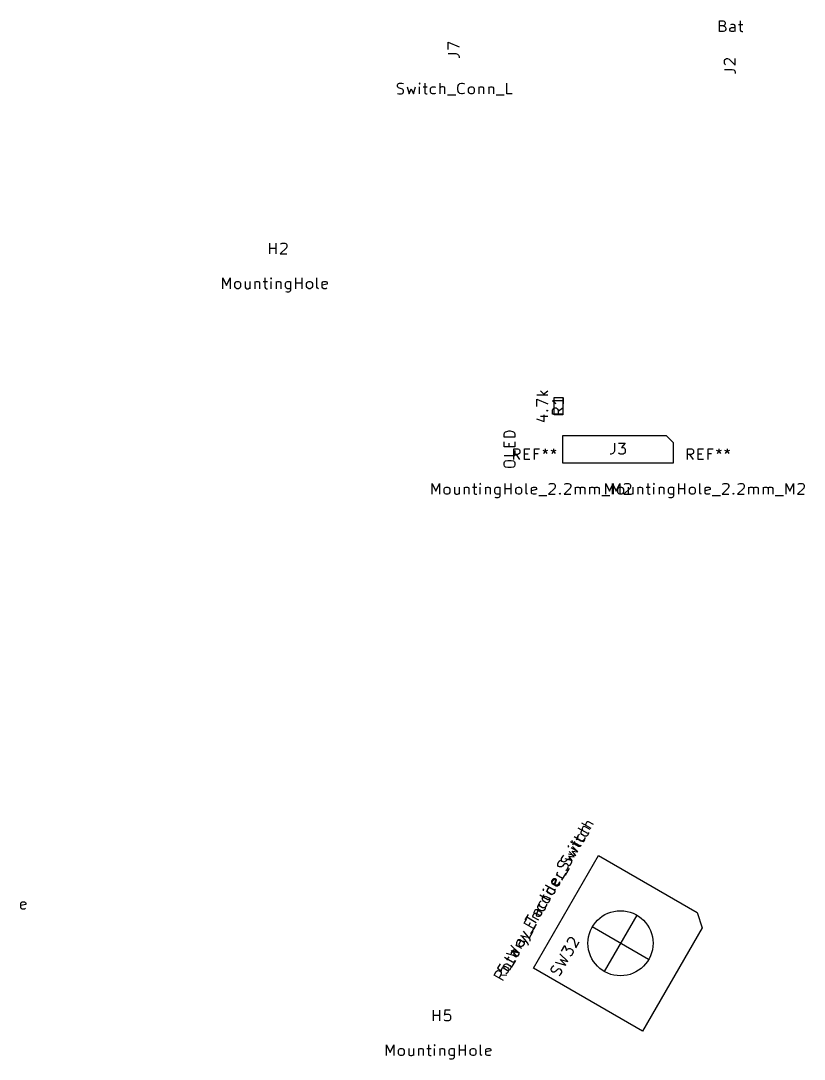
# Model space of a CAD drawing. Extents: x 64 to 353, y -155 to -55.
# Drawn here: x 280.5 to 352.8, y -150.6 to -54.9 of the extents above; entities that cross this region are included whole.
import ezdxf

# ---------------------------------------------------------------- set-up
doc = ezdxf.new("R2010")
doc.units = 0
doc.layers.add('BLACK', color=7, linetype='CONTINUOUS')

msp = doc.modelspace()

# ---------------------------------------------------------------- linework, layer by layer
at = {"layer": 'BLACK', "linetype": 'CONTINUOUS'}
for p, q in [((344.953, -55.9336), (344.953, -54.9336)), ((344.953, -54.9336), (345.286, -54.9336)), ((345.286, -55.4098), (344.953, -55.4098)), ((345.286, -54.9336), (345.381, -54.9812)), ((345.381, -55.3622), (345.286, -55.4098)), ((345.286, -55.4098), (345.429, -55.4574)), ((345.381, -54.9812), (345.429, -55.0288)), ((345.429, -55.3145), (345.381, -55.3622)), ((345.429, -55.0288), (345.476, -55.1241)), ((345.476, -55.2193), (345.429, -55.3145)), ((345.429, -55.4574), (345.476, -55.505)), ((345.476, -55.1241), (345.476, -55.2193)), ((346.048, -55.2669), (345.953, -55.3145)), ((346.238, -55.2669), (346.048, -55.2669)), ((346.334, -55.3145), (346.238, -55.2669)), ((346.381, -55.4098), (346.334, -55.3145)), ((346.381, -55.9336), (346.381, -55.4098)), ((346.715, -55.2669), (347.095, -55.2669)), ((346.857, -54.9336), (346.857, -55.7907)), ((345.334, -55.9336), (344.953, -55.9336)), ((345.429, -55.886), (345.334, -55.9336)), ((345.476, -55.8383), (345.429, -55.886)), ((345.476, -55.505), (345.524, -55.6002)), ((345.524, -55.7431), (345.476, -55.8383)), ((345.524, -55.6002), (345.524, -55.7431)), ((345.905, -55.6955), (345.953, -55.6002)), ((345.905, -55.7907), (345.905, -55.6955)), ((345.953, -55.886), (345.905, -55.7907)), ((345.953, -55.6002), (346.048, -55.5526)), ((346.048, -55.9336), (345.953, -55.886)), ((346.048, -55.5526), (346.286, -55.5526)), ((346.286, -55.9336), (346.048, -55.9336)), ((346.286, -55.5526), (346.381, -55.505)), ((346.381, -55.886), (346.286, -55.9336)), ((346.857, -55.7907), (346.905, -55.886)), ((346.905, -55.886), (347, -55.9336)), ((347, -55.9336), (347.095, -55.9336)), ((319.949, -57.5724), (319.949, -56.9057)), ((319.949, -56.9057), (320.949, -57.3343)), ((319.949, -57.9533), (320.663, -57.9533)), ((320.663, -57.9533), (320.806, -58.001)), ((320.806, -58.001), (320.901, -58.0962)), ((320.901, -58.0962), (320.949, -58.239)), ((320.949, -58.239), (320.949, -58.3343)), ((345.405, -58.605), (345.453, -58.5098)), ((345.405, -58.8431), (345.405, -58.605)), ((345.453, -58.9383), (345.405, -58.8431)), ((345.453, -58.5098), (345.5, -58.4622)), ((345.5, -58.986), (345.453, -58.9383)), ((345.5, -58.4622), (345.595, -58.4145)), ((345.595, -58.4145), (345.691, -58.4145)), ((345.691, -58.4145), (345.834, -58.4622)), ((345.834, -58.4622), (346.405, -59.0336)), ((346.405, -59.0336), (346.405, -58.4145)), ((345.405, -59.4145), (346.119, -59.4145)), ((346.119, -59.4145), (346.262, -59.4622)), ((346.262, -59.4622), (346.357, -59.5574)), ((346.357, -59.5574), (346.405, -59.7002)), ((346.405, -59.7002), (346.405, -59.7955)), ((315.258, -60.8629), (315.306, -60.7676)), ((315.258, -60.9581), (315.258, -60.8629)), ((315.306, -61.0533), (315.258, -60.9581)), ((315.306, -60.7676), (315.354, -60.72)), ((315.354, -61.101), (315.306, -61.0533)), ((315.354, -60.72), (315.449, -60.6724)), ((315.449, -61.1486), (315.354, -61.101)), ((315.449, -60.6724), (315.687, -60.6724)), ((315.639, -61.1962), (315.449, -61.1486)), ((315.734, -61.2438), (315.639, -61.1962)), ((315.687, -60.6724), (315.83, -60.72)), ((316.163, -61.0057), (316.354, -61.6724)), ((316.354, -61.6724), (316.544, -61.1962)), ((316.544, -61.1962), (316.734, -61.6724)), ((316.734, -61.6724), (316.925, -61.0057)), ((317.306, -60.6724), (317.258, -60.72)), ((317.258, -60.72), (317.306, -60.7676)), ((317.354, -60.72), (317.306, -60.6724)), ((317.306, -60.6724), (317.306, -60.7676)), ((317.306, -60.7676), (317.354, -60.72)), ((317.306, -61.6724), (317.306, -61.0057)), ((317.639, -61.0057), (318.02, -61.0057)), ((317.782, -60.6724), (317.782, -61.5295)), ((318.306, -61.1962), (318.354, -61.101)), ((318.306, -61.4819), (318.306, -61.1962)), ((318.354, -61.101), (318.401, -61.0533)), ((318.401, -61.0533), (318.496, -61.0057)), ((318.496, -61.0057), (318.687, -61.0057)), ((318.687, -61.0057), (318.782, -61.0533)), ((319.211, -61.6724), (319.211, -60.6724)), ((319.258, -61.0533), (319.211, -61.101)), ((319.354, -61.0057), (319.258, -61.0533)), ((319.496, -61.0057), (319.354, -61.0057)), ((319.592, -61.0533), (319.496, -61.0057)), ((319.639, -61.1486), (319.592, -61.0533)), ((319.639, -61.6724), (319.639, -61.1486)), ((320.83, -61.101), (320.877, -60.9105)), ((320.83, -61.2438), (320.83, -61.101)), ((320.877, -60.9105), (320.925, -60.8152)), ((320.925, -60.8152), (321.02, -60.72)), ((321.02, -60.72), (321.163, -60.6724)), ((321.163, -60.6724), (321.258, -60.6724)), ((321.258, -60.6724), (321.401, -60.72)), ((321.401, -60.72), (321.449, -60.7676)), ((321.83, -61.1962), (321.877, -61.101)), ((321.83, -61.4819), (321.83, -61.1962)), ((321.877, -61.101), (321.925, -61.0533)), ((321.925, -61.0533), (322.02, -61.0057)), ((322.02, -61.0057), (322.163, -61.0057)), ((322.163, -61.0057), (322.258, -61.0533)), ((322.258, -61.0533), (322.306, -61.101)), ((322.306, -61.101), (322.354, -61.1962)), ((322.354, -61.1962), (322.354, -61.4819)), ((322.782, -61.0057), (322.782, -61.6724)), ((322.782, -61.101), (322.83, -61.0533)), ((322.83, -61.0533), (322.925, -61.0057)), ((322.925, -61.0057), (323.068, -61.0057)), ((323.068, -61.0057), (323.163, -61.0533)), ((323.163, -61.0533), (323.211, -61.1486)), ((323.211, -61.1486), (323.211, -61.6724)), ((323.687, -61.0057), (323.687, -61.6724)), ((323.687, -61.101), (323.734, -61.0533)), ((323.734, -61.0533), (323.83, -61.0057)), ((323.83, -61.0057), (323.973, -61.0057)), ((323.973, -61.0057), (324.068, -61.0533)), ((324.068, -61.0533), (324.115, -61.1486)), ((324.115, -61.1486), (324.115, -61.6724)), ((325.354, -61.6724), (325.354, -60.6724)), ((315.258, -61.6248), (315.401, -61.6724)), ((315.401, -61.6724), (315.639, -61.6724)), ((315.639, -61.6724), (315.734, -61.6248)), ((315.782, -61.2914), (315.734, -61.2438)), ((315.734, -61.6248), (315.782, -61.5771)), ((315.83, -61.3867), (315.782, -61.2914)), ((315.782, -61.5771), (315.83, -61.4819)), ((315.83, -61.4819), (315.83, -61.3867)), ((317.782, -61.5295), (317.83, -61.6248)), ((317.83, -61.6248), (317.925, -61.6724)), ((317.925, -61.6724), (318.02, -61.6724)), ((318.354, -61.5771), (318.306, -61.4819)), ((318.401, -61.6248), (318.354, -61.5771)), ((318.496, -61.6724), (318.401, -61.6248)), ((318.687, -61.6724), (318.496, -61.6724)), ((318.782, -61.6248), (318.687, -61.6724)), ((319.877, -61.7676), (320.639, -61.7676)), ((320.877, -61.4343), (320.83, -61.2438)), ((320.925, -61.5295), (320.877, -61.4343)), ((321.02, -61.6248), (320.925, -61.5295)), ((321.163, -61.6724), (321.02, -61.6248)), ((321.258, -61.6724), (321.163, -61.6724)), ((321.401, -61.6248), (321.258, -61.6724)), ((321.449, -61.5771), (321.401, -61.6248)), ((321.877, -61.5771), (321.83, -61.4819)), ((321.925, -61.6248), (321.877, -61.5771)), ((322.02, -61.6724), (321.925, -61.6248)), ((322.163, -61.6724), (322.02, -61.6724)), ((322.258, -61.6248), (322.163, -61.6724)), ((322.306, -61.5771), (322.258, -61.6248)), ((322.354, -61.4819), (322.306, -61.5771)), ((324.354, -61.7676), (325.115, -61.7676)), ((325.83, -61.6724), (325.354, -61.6724)), ((303.51, -76.4111), (303.51, -75.4111)), ((304.081, -76.4111), (304.081, -75.4111)), ((304.51, -75.5063), (304.557, -75.4587)), ((304.557, -75.4587), (304.653, -75.4111)), ((304.653, -75.4111), (304.891, -75.4111)), ((304.891, -75.4111), (304.986, -75.4587)), ((304.986, -75.4587), (305.034, -75.5063)), ((305.034, -75.5063), (305.081, -75.6016)), ((303.51, -75.8873), (304.081, -75.8873)), ((305.034, -75.8397), (304.462, -76.4111)), ((304.462, -76.4111), (305.081, -76.4111)), ((305.081, -75.6968), (305.034, -75.8397)), ((305.081, -75.6016), (305.081, -75.6968)), ((299.186, -79.6111), (299.186, -78.6111)), ((299.186, -78.6111), (299.519, -79.3254)), ((299.519, -79.3254), (299.853, -78.6111)), ((299.853, -78.6111), (299.853, -79.6111)), ((300.281, -79.1349), (300.329, -79.0397)), ((300.281, -79.4206), (300.281, -79.1349)), ((300.329, -79.0397), (300.376, -78.992)), ((300.376, -78.992), (300.472, -78.9444)), ((300.472, -78.9444), (300.614, -78.9444)), ((300.614, -78.9444), (300.71, -78.992)), ((300.71, -78.992), (300.757, -79.0397)), ((300.757, -79.0397), (300.805, -79.1349)), ((300.805, -79.1349), (300.805, -79.4206)), ((301.234, -78.9444), (301.234, -79.4682)), ((301.662, -78.9444), (301.662, -79.6111)), ((302.138, -78.9444), (302.138, -79.6111)), ((302.138, -79.0397), (302.186, -78.992)), ((302.186, -78.992), (302.281, -78.9444)), ((302.281, -78.9444), (302.424, -78.9444)), ((302.424, -78.9444), (302.519, -78.992)), ((302.519, -78.992), (302.567, -79.0873)), ((302.567, -79.0873), (302.567, -79.6111)), ((302.9, -78.9444), (303.281, -78.9444)), ((303.043, -78.6111), (303.043, -79.4682)), ((303.614, -78.6111), (303.567, -78.6587)), ((303.567, -78.6587), (303.614, -78.7063)), ((303.662, -78.6587), (303.614, -78.6111)), ((303.614, -78.6111), (303.614, -78.7063)), ((303.614, -78.7063), (303.662, -78.6587)), ((303.614, -79.6111), (303.614, -78.9444)), ((304.091, -78.9444), (304.091, -79.6111)), ((304.091, -79.0397), (304.138, -78.992)), ((304.138, -78.992), (304.234, -78.9444)), ((304.234, -78.9444), (304.376, -78.9444)), ((304.376, -78.9444), (304.472, -78.992)), ((304.472, -78.992), (304.519, -79.0873)), ((304.519, -79.0873), (304.519, -79.6111)), ((304.948, -79.1349), (304.995, -79.0397)), ((304.948, -79.4206), (304.948, -79.1349)), ((304.995, -79.0397), (305.043, -78.992)), ((305.043, -78.992), (305.138, -78.9444)), ((305.138, -78.9444), (305.329, -78.9444)), ((305.329, -78.9444), (305.424, -78.992)), ((305.424, -78.9444), (305.424, -79.7539)), ((305.9, -79.6111), (305.9, -78.6111)), ((305.9, -79.0873), (306.472, -79.0873)), ((306.472, -79.6111), (306.472, -78.6111)), ((306.9, -79.1349), (306.948, -79.0397)), ((306.9, -79.4206), (306.9, -79.1349)), ((306.948, -79.0397), (306.995, -78.992)), ((306.995, -78.992), (307.091, -78.9444)), ((307.091, -78.9444), (307.234, -78.9444)), ((307.234, -78.9444), (307.329, -78.992)), ((307.329, -78.992), (307.376, -79.0397)), ((307.376, -79.0397), (307.424, -79.1349)), ((307.424, -79.1349), (307.424, -79.4206)), ((307.853, -79.4682), (307.853, -78.6111)), ((308.329, -79.0873), (308.376, -78.992)), ((308.329, -79.4682), (308.329, -79.0873)), ((308.805, -79.1825), (308.329, -79.2777)), ((308.376, -78.992), (308.472, -78.9444)), ((308.472, -78.9444), (308.662, -78.9444)), ((308.662, -78.9444), (308.757, -78.992)), ((308.757, -78.992), (308.805, -79.0873)), ((308.805, -79.0873), (308.805, -79.1825)), ((300.329, -79.5158), (300.281, -79.4206)), ((300.376, -79.5635), (300.329, -79.5158)), ((300.472, -79.6111), (300.376, -79.5635)), ((300.614, -79.6111), (300.472, -79.6111)), ((300.71, -79.5635), (300.614, -79.6111)), ((300.757, -79.5158), (300.71, -79.5635)), ((300.805, -79.4206), (300.757, -79.5158)), ((301.234, -79.4682), (301.281, -79.5635)), ((301.281, -79.5635), (301.376, -79.6111)), ((301.376, -79.6111), (301.519, -79.6111)), ((301.519, -79.6111), (301.614, -79.5635)), ((301.614, -79.5635), (301.662, -79.5158)), ((303.043, -79.4682), (303.091, -79.5635)), ((303.091, -79.5635), (303.186, -79.6111)), ((303.186, -79.6111), (303.281, -79.6111)), ((304.995, -79.5158), (304.948, -79.4206)), ((305.043, -79.5635), (304.995, -79.5158)), ((305.091, -79.9444), (304.995, -79.8968)), ((305.138, -79.6111), (305.043, -79.5635)), ((305.234, -79.9444), (305.091, -79.9444)), ((305.329, -79.6111), (305.138, -79.6111)), ((305.329, -79.8968), (305.234, -79.9444)), ((305.424, -79.5635), (305.329, -79.6111)), ((305.376, -79.8492), (305.329, -79.8968)), ((305.424, -79.7539), (305.376, -79.8492)), ((306.948, -79.5158), (306.9, -79.4206)), ((306.995, -79.5635), (306.948, -79.5158)), ((307.091, -79.6111), (306.995, -79.5635)), ((307.234, -79.6111), (307.091, -79.6111)), ((307.329, -79.5635), (307.234, -79.6111)), ((307.376, -79.5158), (307.329, -79.5635)), ((307.424, -79.4206), (307.376, -79.5158)), ((307.9, -79.5635), (307.853, -79.4682)), ((307.995, -79.6111), (307.9, -79.5635)), ((308.376, -79.5635), (308.329, -79.4682)), ((308.472, -79.6111), (308.376, -79.5635)), ((308.662, -79.6111), (308.472, -79.6111)), ((308.757, -79.5635), (308.662, -79.6111)), ((329.125, -89.4099), (328.125, -89.4099)), ((328.125, -90.4575), (328.125, -89.7908)), ((328.125, -89.7908), (329.125, -90.2194)), ((328.458, -89.0289), (328.839, -89.4099)), ((328.744, -89.3147), (329.125, -89.0289)), ((329.703, -89.6337), (330.503, -89.6337)), ((329.703, -91.2337), (329.703, -89.6337)), ((330.503, -89.6337), (330.503, -91.2337)), ((330.555, -89.648), (330.555, -90.2194)), ((329.03, -90.8385), (329.077, -90.7908)), ((329.077, -90.8861), (329.03, -90.8385)), ((329.03, -90.8385), (329.125, -90.8385)), ((329.077, -90.7908), (329.125, -90.8385)), ((329.125, -90.8385), (329.077, -90.8861)), ((330.555, -89.9337), (329.555, -89.9337)), ((329.555, -89.9337), (329.698, -90.0289)), ((329.555, -90.7908), (329.603, -90.6956)), ((329.555, -91.1718), (329.555, -90.7908)), ((329.603, -90.6956), (329.65, -90.648)), ((329.65, -90.648), (329.745, -90.6004)), ((329.698, -90.0289), (329.793, -90.1242)), ((329.745, -90.6004), (329.888, -90.6004)), ((329.793, -90.1242), (329.841, -90.2194)), ((329.888, -90.6004), (329.984, -90.648)), ((329.984, -90.648), (330.031, -90.6956)), ((330.031, -90.6956), (330.079, -90.7908)), ((330.555, -90.6004), (330.079, -90.9337)), ((330.079, -90.7908), (330.079, -91.1718)), ((328.077, -91.6004), (328.792, -91.8385)), ((328.458, -91.3623), (329.125, -91.3623)), ((328.792, -91.8385), (328.792, -91.2194)), ((330.555, -91.1718), (329.555, -91.1718)), ((330.503, -91.2337), (329.703, -91.2337)), ((325.242, -92.8048), (325.337, -92.7571)), ((325.337, -92.7571), (325.527, -92.7095)), ((325.527, -92.7095), (325.67, -92.7095)), ((325.67, -92.7095), (325.861, -92.7571)), ((325.861, -92.7571), (325.956, -92.8048)), ((325.099, -93.0429), (325.146, -92.9)), ((325.099, -93.281), (325.099, -93.0429)), ((326.099, -93.281), (325.099, -93.281)), ((325.099, -94.1857), (325.099, -93.7095)), ((325.146, -92.9), (325.242, -92.8048)), ((325.956, -92.8048), (326.051, -92.9)), ((326.051, -92.9), (326.099, -93.0429)), ((326.099, -93.0429), (326.099, -93.281)), ((326.099, -93.7095), (326.099, -94.1857)), ((330.516, -95.67), (330.516, -93.13)), ((330.516, -93.13), (340.041, -93.13)), ((340.041, -93.13), (340.676, -93.765)), ((326.099, -94.1857), (325.099, -94.1857)), ((325.575, -94.1857), (325.575, -93.8524)), ((325.992, -95.3524), (325.992, -94.3524)), ((325.992, -94.3524), (326.373, -94.3524)), ((326.099, -94.519), (326.099, -94.9952)), ((326.373, -94.3524), (326.468, -94.4)), ((326.468, -94.4), (326.515, -94.4476)), ((326.515, -94.4476), (326.563, -94.5429)), ((326.563, -94.6857), (326.515, -94.781)), ((326.563, -94.5429), (326.563, -94.6857)), ((326.992, -95.3524), (326.992, -94.3524)), ((326.992, -94.3524), (327.468, -94.3524)), ((327.896, -95.3524), (327.896, -94.3524)), ((327.896, -94.3524), (328.373, -94.3524)), ((328.658, -94.4952), (328.896, -94.5905)), ((328.754, -94.781), (328.896, -94.5905)), ((328.896, -94.3524), (328.896, -94.5905)), ((328.896, -94.5905), (329.134, -94.4952)), ((328.896, -94.5905), (329.039, -94.781)), ((329.42, -94.4952), (329.658, -94.5905)), ((329.515, -94.781), (329.658, -94.5905)), ((329.658, -94.3524), (329.658, -94.5905)), ((329.658, -94.5905), (329.896, -94.4952)), ((329.658, -94.5905), (329.801, -94.781)), ((335.263, -94.5667), (335.215, -94.7095)), ((335.263, -93.8524), (335.263, -94.5667)), ((335.644, -93.8524), (336.263, -93.8524)), ((336.263, -93.8524), (335.93, -94.2333)), ((335.93, -94.2333), (336.073, -94.2333)), ((336.073, -94.2333), (336.168, -94.281)), ((336.168, -94.281), (336.215, -94.3286)), ((336.215, -94.3286), (336.263, -94.4238)), ((336.263, -94.6619), (336.215, -94.7571)), ((336.263, -94.4238), (336.263, -94.6619)), ((340.676, -93.765), (340.676, -95.67)), ((341.992, -95.3524), (341.992, -94.3524)), ((341.992, -94.3524), (342.373, -94.3524)), ((342.373, -94.3524), (342.468, -94.4)), ((342.468, -94.4), (342.515, -94.4476)), ((342.515, -94.4476), (342.563, -94.5429)), ((342.563, -94.6857), (342.515, -94.781)), ((342.563, -94.5429), (342.563, -94.6857)), ((342.992, -95.3524), (342.992, -94.3524)), ((342.992, -94.3524), (343.468, -94.3524)), ((343.896, -95.3524), (343.896, -94.3524)), ((343.896, -94.3524), (344.373, -94.3524)), ((344.658, -94.4952), (344.896, -94.5905)), ((344.754, -94.781), (344.896, -94.5905)), ((344.896, -94.3524), (344.896, -94.5905)), ((344.896, -94.5905), (345.134, -94.4952)), ((344.896, -94.5905), (345.039, -94.781)), ((345.42, -94.4952), (345.658, -94.5905)), ((345.515, -94.781), (345.658, -94.5905)), ((345.658, -94.3524), (345.658, -94.5905)), ((345.658, -94.5905), (345.896, -94.4952)), ((345.658, -94.5905), (345.801, -94.781)), ((326.099, -94.9952), (325.099, -94.9952)), ((325.099, -95.6619), (325.146, -95.5667)), ((325.146, -95.5667), (325.242, -95.4714)), ((325.242, -95.4714), (325.432, -95.4238)), ((325.432, -95.4238), (325.765, -95.4238)), ((325.765, -95.4238), (325.956, -95.4714)), ((325.956, -95.4714), (326.051, -95.5667)), ((326.373, -94.8762), (325.992, -94.8762)), ((326.051, -95.5667), (326.099, -95.6619)), ((326.563, -95.3524), (326.23, -94.8762)), ((326.468, -94.8286), (326.373, -94.8762)), ((326.515, -94.781), (326.468, -94.8286)), ((326.992, -94.8286), (327.325, -94.8286)), ((327.468, -95.3524), (326.992, -95.3524)), ((328.23, -94.8286), (327.896, -94.8286)), ((334.977, -94.8524), (334.882, -94.8524)), ((335.12, -94.8048), (334.977, -94.8524)), ((335.215, -94.7095), (335.12, -94.8048)), ((335.692, -94.8048), (335.644, -94.7571)), ((335.787, -94.8524), (335.692, -94.8048)), ((336.073, -94.8524), (335.787, -94.8524)), ((336.168, -94.8048), (336.073, -94.8524)), ((336.215, -94.7571), (336.168, -94.8048)), ((342.373, -94.8762), (341.992, -94.8762)), ((342.563, -95.3524), (342.23, -94.8762)), ((342.468, -94.8286), (342.373, -94.8762)), ((342.515, -94.781), (342.468, -94.8286)), ((342.992, -94.8286), (343.325, -94.8286)), ((343.468, -95.3524), (342.992, -95.3524)), ((344.23, -94.8286), (343.896, -94.8286)), ((325.099, -95.8524), (325.099, -95.6619)), ((325.146, -95.9476), (325.099, -95.8524)), ((325.242, -96.0429), (325.146, -95.9476)), ((325.432, -96.0905), (325.242, -96.0429)), ((325.765, -96.0905), (325.432, -96.0905)), ((325.956, -96.0429), (325.765, -96.0905)), ((326.051, -95.9476), (325.956, -96.0429)), ((326.099, -95.8524), (326.051, -95.9476)), ((326.099, -95.6619), (326.099, -95.8524)), ((340.676, -95.67), (330.516, -95.67)), ((318.477, -98.5524), (318.477, -97.5524)), ((318.477, -97.5524), (318.811, -98.2667)), ((318.811, -98.2667), (319.144, -97.5524)), ((319.144, -97.5524), (319.144, -98.5524)), ((322.334, -97.5524), (322.334, -98.4095)), ((322.906, -97.5524), (322.858, -97.6)), ((322.954, -97.6), (322.906, -97.5524)), ((322.906, -97.5524), (322.906, -97.6476)), ((325.192, -98.5524), (325.192, -97.5524)), ((325.763, -98.5524), (325.763, -97.5524)), ((327.144, -98.4095), (327.144, -97.5524)), ((329.287, -97.6), (329.382, -97.5524)), ((329.382, -97.5524), (329.62, -97.5524)), ((329.62, -97.5524), (329.715, -97.6)), ((330.715, -97.6), (330.811, -97.5524)), ((330.811, -97.5524), (331.049, -97.5524)), ((331.049, -97.5524), (331.144, -97.6)), ((334.477, -98.5524), (334.477, -97.5524)), ((334.477, -97.5524), (334.811, -98.2667)), ((334.811, -98.2667), (335.144, -97.5524)), ((335.096, -98.5524), (335.096, -97.5524)), ((335.096, -97.5524), (335.43, -98.2667)), ((335.144, -97.5524), (335.144, -98.5524)), ((335.43, -98.2667), (335.763, -97.5524)), ((335.763, -97.5524), (335.763, -98.5524)), ((336.239, -97.6), (336.334, -97.5524)), ((336.334, -97.5524), (336.573, -97.5524)), ((336.573, -97.5524), (336.668, -97.6)), ((338.334, -97.5524), (338.334, -98.4095)), ((338.906, -97.5524), (338.858, -97.6)), ((338.954, -97.6), (338.906, -97.5524)), ((338.906, -97.5524), (338.906, -97.6476)), ((341.192, -98.5524), (341.192, -97.5524)), ((341.763, -98.5524), (341.763, -97.5524)), ((343.144, -98.4095), (343.144, -97.5524)), ((345.287, -97.6), (345.382, -97.5524)), ((345.382, -97.5524), (345.62, -97.5524)), ((345.62, -97.5524), (345.715, -97.6)), ((346.715, -97.6), (346.811, -97.5524)), ((346.811, -97.5524), (347.049, -97.5524)), ((347.049, -97.5524), (347.144, -97.6)), ((351.096, -98.5524), (351.096, -97.5524)), ((351.096, -97.5524), (351.43, -98.2667)), ((351.43, -98.2667), (351.763, -97.5524)), ((351.763, -97.5524), (351.763, -98.5524)), ((352.239, -97.6), (352.334, -97.5524)), ((352.334, -97.5524), (352.573, -97.5524)), ((352.573, -97.5524), (352.668, -97.6)), ((319.573, -98.0762), (319.62, -97.981)), ((319.573, -98.3619), (319.573, -98.0762)), ((319.62, -98.4571), (319.573, -98.3619)), ((319.62, -97.981), (319.668, -97.9333)), ((319.668, -98.5048), (319.62, -98.4571)), ((319.668, -97.9333), (319.763, -97.8857)), ((319.763, -98.5524), (319.668, -98.5048)), ((319.763, -97.8857), (319.906, -97.8857)), ((319.906, -97.8857), (320.001, -97.9333)), ((320.001, -98.5048), (319.906, -98.5524)), ((320.001, -97.9333), (320.049, -97.981)), ((320.049, -98.4571), (320.001, -98.5048)), ((320.049, -97.981), (320.096, -98.0762)), ((320.096, -98.3619), (320.049, -98.4571)), ((320.096, -98.0762), (320.096, -98.3619)), ((320.525, -97.8857), (320.525, -98.4095)), ((320.525, -98.4095), (320.573, -98.5048)), ((320.573, -98.5048), (320.668, -98.5524)), ((320.811, -98.5524), (320.906, -98.5048)), ((320.906, -98.5048), (320.954, -98.4571)), ((320.954, -97.8857), (320.954, -98.5524)), ((321.43, -97.8857), (321.43, -98.5524)), ((321.43, -97.981), (321.477, -97.9333)), ((321.477, -97.9333), (321.573, -97.8857)), ((321.573, -97.8857), (321.715, -97.8857)), ((321.715, -97.8857), (321.811, -97.9333)), ((321.811, -97.9333), (321.858, -98.0286)), ((321.858, -98.0286), (321.858, -98.5524)), ((322.192, -97.8857), (322.573, -97.8857)), ((322.334, -98.4095), (322.382, -98.5048)), ((322.382, -98.5048), (322.477, -98.5524)), ((322.858, -97.6), (322.906, -97.6476)), ((322.906, -97.6476), (322.954, -97.6)), ((322.906, -98.5524), (322.906, -97.8857)), ((323.382, -97.8857), (323.382, -98.5524)), ((323.382, -97.981), (323.43, -97.9333)), ((323.43, -97.9333), (323.525, -97.8857)), ((323.525, -97.8857), (323.668, -97.8857)), ((323.668, -97.8857), (323.763, -97.9333)), ((323.763, -97.9333), (323.811, -98.0286)), ((323.811, -98.0286), (323.811, -98.5524)), ((324.239, -98.0762), (324.287, -97.981)), ((324.239, -98.3619), (324.239, -98.0762)), ((324.287, -98.4571), (324.239, -98.3619)), ((324.287, -97.981), (324.334, -97.9333)), ((324.334, -98.5048), (324.287, -98.4571)), ((324.334, -97.9333), (324.43, -97.8857)), ((324.43, -98.5524), (324.334, -98.5048)), ((324.43, -97.8857), (324.62, -97.8857)), ((324.62, -97.8857), (324.715, -97.9333)), ((324.715, -98.5048), (324.62, -98.5524)), ((324.715, -97.8857), (324.715, -98.6952)), ((325.192, -98.0286), (325.763, -98.0286)), ((326.192, -98.0762), (326.239, -97.981)), ((326.192, -98.3619), (326.192, -98.0762)), ((326.239, -98.4571), (326.192, -98.3619)), ((326.239, -97.981), (326.287, -97.9333)), ((326.287, -98.5048), (326.239, -98.4571)), ((326.287, -97.9333), (326.382, -97.8857)), ((326.382, -98.5524), (326.287, -98.5048)), ((326.382, -97.8857), (326.525, -97.8857)), ((326.525, -97.8857), (326.62, -97.9333)), ((326.62, -98.5048), (326.525, -98.5524)), ((326.62, -97.9333), (326.668, -97.981)), ((326.668, -98.4571), (326.62, -98.5048)), ((326.668, -97.981), (326.715, -98.0762)), ((326.715, -98.3619), (326.668, -98.4571)), ((326.715, -98.0762), (326.715, -98.3619)), ((327.192, -98.5048), (327.144, -98.4095)), ((327.287, -98.5524), (327.192, -98.5048)), ((327.62, -98.0286), (327.668, -97.9333)), ((327.62, -98.4095), (327.62, -98.0286)), ((328.096, -98.1238), (327.62, -98.219)), ((327.668, -98.5048), (327.62, -98.4095)), ((327.668, -97.9333), (327.763, -97.8857)), ((327.763, -98.5524), (327.668, -98.5048)), ((327.763, -97.8857), (327.954, -97.8857)), ((327.954, -97.8857), (328.049, -97.9333)), ((328.049, -98.5048), (327.954, -98.5524)), ((328.049, -97.9333), (328.096, -98.0286)), ((328.096, -98.0286), (328.096, -98.1238)), ((329.763, -97.981), (329.192, -98.5524)), ((329.239, -97.6476), (329.287, -97.6)), ((329.715, -97.6), (329.763, -97.6476)), ((329.763, -97.6476), (329.811, -97.7429)), ((329.811, -97.8381), (329.763, -97.981)), ((329.811, -97.7429), (329.811, -97.8381)), ((330.192, -98.5048), (330.239, -98.4571)), ((330.239, -98.5524), (330.192, -98.5048)), ((330.239, -98.4571), (330.287, -98.5048)), ((330.239, -98.4571), (330.239, -98.5524)), ((330.287, -98.5048), (330.239, -98.5524)), ((331.192, -97.981), (330.62, -98.5524)), ((330.668, -97.6476), (330.715, -97.6)), ((331.144, -97.6), (331.192, -97.6476)), ((331.192, -97.6476), (331.239, -97.7429)), ((331.239, -97.8381), (331.192, -97.981)), ((331.239, -97.7429), (331.239, -97.8381)), ((331.668, -98.5524), (331.668, -97.8857)), ((331.668, -97.981), (331.715, -97.9333)), ((331.715, -97.9333), (331.811, -97.8857)), ((331.811, -97.8857), (331.954, -97.8857)), ((331.954, -97.8857), (332.049, -97.9333)), ((332.049, -97.9333), (332.096, -98.0286)), ((332.096, -98.0286), (332.144, -97.9333)), ((332.096, -98.0286), (332.096, -98.5524)), ((332.144, -97.9333), (332.239, -97.8857)), ((332.239, -97.8857), (332.382, -97.8857)), ((332.382, -97.8857), (332.477, -97.9333)), ((332.477, -97.9333), (332.525, -98.0286)), ((332.525, -98.0286), (332.525, -98.5524)), ((333.001, -98.5524), (333.001, -97.8857)), ((333.001, -97.981), (333.049, -97.9333)), ((333.049, -97.9333), (333.144, -97.8857)), ((333.144, -97.8857), (333.287, -97.8857)), ((333.287, -97.8857), (333.382, -97.9333)), ((333.382, -97.9333), (333.43, -98.0286)), ((333.43, -98.0286), (333.477, -97.9333)), ((333.43, -98.0286), (333.43, -98.5524)), ((333.477, -97.9333), (333.573, -97.8857)), ((333.573, -97.8857), (333.715, -97.8857)), ((333.715, -97.8857), (333.811, -97.9333)), ((333.811, -97.9333), (333.858, -98.0286)), ((333.858, -98.0286), (333.858, -98.5524)), ((335.573, -98.0762), (335.62, -97.981)), ((335.573, -98.3619), (335.573, -98.0762)), ((335.62, -98.4571), (335.573, -98.3619)), ((335.62, -97.981), (335.668, -97.9333)), ((335.668, -98.5048), (335.62, -98.4571)), ((335.668, -97.9333), (335.763, -97.8857)), ((335.763, -98.5524), (335.668, -98.5048)), ((335.763, -97.8857), (335.906, -97.8857)), ((335.906, -97.8857), (336.001, -97.9333)), ((336.001, -98.5048), (335.906, -98.5524)), ((336.001, -97.9333), (336.049, -97.981)), ((336.049, -98.4571), (336.001, -98.5048)), ((336.049, -97.981), (336.096, -98.0762)), ((336.096, -98.3619), (336.049, -98.4571)), ((336.096, -98.0762), (336.096, -98.3619)), ((336.715, -97.981), (336.144, -98.5524)), ((336.192, -97.6476), (336.239, -97.6)), ((336.525, -97.8857), (336.525, -98.4095)), ((336.525, -98.4095), (336.573, -98.5048)), ((336.573, -98.5048), (336.668, -98.5524)), ((336.668, -97.6), (336.715, -97.6476)), ((336.715, -97.6476), (336.763, -97.7429)), ((336.763, -97.8381), (336.715, -97.981)), ((336.763, -97.7429), (336.763, -97.8381)), ((336.811, -98.5524), (336.906, -98.5048)), ((336.906, -98.5048), (336.954, -98.4571)), ((336.954, -97.8857), (336.954, -98.5524)), ((337.43, -97.8857), (337.43, -98.5524)), ((337.43, -97.981), (337.477, -97.9333)), ((337.477, -97.9333), (337.573, -97.8857)), ((337.573, -97.8857), (337.715, -97.8857)), ((337.715, -97.8857), (337.811, -97.9333)), ((337.811, -97.9333), (337.858, -98.0286)), ((337.858, -98.0286), (337.858, -98.5524)), ((338.192, -97.8857), (338.573, -97.8857)), ((338.334, -98.4095), (338.382, -98.5048)), ((338.382, -98.5048), (338.477, -98.5524)), ((338.858, -97.6), (338.906, -97.6476)), ((338.906, -97.6476), (338.954, -97.6)), ((338.906, -98.5524), (338.906, -97.8857)), ((339.382, -97.8857), (339.382, -98.5524)), ((339.382, -97.981), (339.43, -97.9333)), ((339.43, -97.9333), (339.525, -97.8857)), ((339.525, -97.8857), (339.668, -97.8857)), ((339.668, -97.8857), (339.763, -97.9333)), ((339.763, -97.9333), (339.811, -98.0286)), ((339.811, -98.0286), (339.811, -98.5524)), ((340.239, -98.0762), (340.287, -97.981)), ((340.239, -98.3619), (340.239, -98.0762)), ((340.287, -98.4571), (340.239, -98.3619)), ((340.287, -97.981), (340.334, -97.9333)), ((340.334, -98.5048), (340.287, -98.4571)), ((340.334, -97.9333), (340.43, -97.8857)), ((340.43, -98.5524), (340.334, -98.5048)), ((340.43, -97.8857), (340.62, -97.8857)), ((340.62, -97.8857), (340.715, -97.9333)), ((340.715, -98.5048), (340.62, -98.5524)), ((340.715, -97.8857), (340.715, -98.6952)), ((341.192, -98.0286), (341.763, -98.0286)), ((342.192, -98.0762), (342.239, -97.981)), ((342.192, -98.3619), (342.192, -98.0762)), ((342.239, -98.4571), (342.192, -98.3619)), ((342.239, -97.981), (342.287, -97.9333)), ((342.287, -98.5048), (342.239, -98.4571)), ((342.287, -97.9333), (342.382, -97.8857)), ((342.382, -98.5524), (342.287, -98.5048)), ((342.382, -97.8857), (342.525, -97.8857)), ((342.525, -97.8857), (342.62, -97.9333)), ((342.62, -98.5048), (342.525, -98.5524)), ((342.62, -97.9333), (342.668, -97.981)), ((342.668, -98.4571), (342.62, -98.5048)), ((342.668, -97.981), (342.715, -98.0762)), ((342.715, -98.3619), (342.668, -98.4571)), ((342.715, -98.0762), (342.715, -98.3619)), ((343.192, -98.5048), (343.144, -98.4095)), ((343.287, -98.5524), (343.192, -98.5048)), ((343.62, -98.0286), (343.668, -97.9333)), ((343.62, -98.4095), (343.62, -98.0286)), ((344.096, -98.1238), (343.62, -98.219)), ((343.668, -98.5048), (343.62, -98.4095)), ((343.668, -97.9333), (343.763, -97.8857)), ((343.763, -98.5524), (343.668, -98.5048)), ((343.763, -97.8857), (343.954, -97.8857)), ((343.954, -97.8857), (344.049, -97.9333)), ((344.049, -98.5048), (343.954, -98.5524)), ((344.049, -97.9333), (344.096, -98.0286)), ((344.096, -98.0286), (344.096, -98.1238)), ((345.763, -97.981), (345.192, -98.5524)), ((345.239, -97.6476), (345.287, -97.6)), ((345.715, -97.6), (345.763, -97.6476)), ((345.763, -97.6476), (345.811, -97.7429)), ((345.811, -97.8381), (345.763, -97.981)), ((345.811, -97.7429), (345.811, -97.8381)), ((346.192, -98.5048), (346.239, -98.4571)), ((346.239, -98.5524), (346.192, -98.5048)), ((346.239, -98.4571), (346.287, -98.5048)), ((346.239, -98.4571), (346.239, -98.5524)), ((346.287, -98.5048), (346.239, -98.5524)), ((347.192, -97.981), (346.62, -98.5524)), ((346.668, -97.6476), (346.715, -97.6)), ((347.144, -97.6), (347.192, -97.6476)), ((347.192, -97.6476), (347.239, -97.7429)), ((347.239, -97.8381), (347.192, -97.981)), ((347.239, -97.7429), (347.239, -97.8381)), ((347.668, -98.5524), (347.668, -97.8857)), ((347.668, -97.981), (347.715, -97.9333)), ((347.715, -97.9333), (347.811, -97.8857)), ((347.811, -97.8857), (347.954, -97.8857)), ((347.954, -97.8857), (348.049, -97.9333)), ((348.049, -97.9333), (348.096, -98.0286)), ((348.096, -98.0286), (348.144, -97.9333)), ((348.096, -98.0286), (348.096, -98.5524)), ((348.144, -97.9333), (348.239, -97.8857)), ((348.239, -97.8857), (348.382, -97.8857)), ((348.382, -97.8857), (348.477, -97.9333)), ((348.477, -97.9333), (348.525, -98.0286)), ((348.525, -98.0286), (348.525, -98.5524)), ((349.001, -98.5524), (349.001, -97.8857)), ((349.001, -97.981), (349.049, -97.9333)), ((349.049, -97.9333), (349.144, -97.8857)), ((349.144, -97.8857), (349.287, -97.8857)), ((349.287, -97.8857), (349.382, -97.9333)), ((349.382, -97.9333), (349.43, -98.0286)), ((349.43, -98.0286), (349.477, -97.9333)), ((349.43, -98.0286), (349.43, -98.5524)), ((349.477, -97.9333), (349.573, -97.8857)), ((349.573, -97.8857), (349.715, -97.8857)), ((349.715, -97.8857), (349.811, -97.9333)), ((349.811, -97.9333), (349.858, -98.0286)), ((349.858, -98.0286), (349.858, -98.5524)), ((352.715, -97.981), (352.144, -98.5524)), ((352.192, -97.6476), (352.239, -97.6)), ((352.668, -97.6), (352.715, -97.6476)), ((352.715, -97.6476), (352.763, -97.7429)), ((352.763, -97.8381), (352.715, -97.981)), ((352.763, -97.7429), (352.763, -97.8381)), ((319.906, -98.5524), (319.763, -98.5524)), ((320.668, -98.5524), (320.811, -98.5524)), ((322.477, -98.5524), (322.573, -98.5524)), ((324.382, -98.8857), (324.287, -98.8381)), ((324.525, -98.8857), (324.382, -98.8857)), ((324.62, -98.5524), (324.43, -98.5524)), ((324.62, -98.8381), (324.525, -98.8857)), ((324.668, -98.7905), (324.62, -98.8381)), ((324.715, -98.6952), (324.668, -98.7905)), ((326.525, -98.5524), (326.382, -98.5524)), ((327.954, -98.5524), (327.763, -98.5524)), ((328.287, -98.6476), (329.049, -98.6476)), ((329.192, -98.5524), (329.811, -98.5524)), ((330.62, -98.5524), (331.239, -98.5524)), ((334.096, -98.6476), (334.858, -98.6476)), ((335.906, -98.5524), (335.763, -98.5524)), ((336.144, -98.5524), (336.763, -98.5524)), ((336.668, -98.5524), (336.811, -98.5524)), ((338.477, -98.5524), (338.573, -98.5524)), ((340.382, -98.8857), (340.287, -98.8381)), ((340.525, -98.8857), (340.382, -98.8857)), ((340.62, -98.5524), (340.43, -98.5524)), ((340.62, -98.8381), (340.525, -98.8857)), ((340.668, -98.7905), (340.62, -98.8381)), ((340.715, -98.6952), (340.668, -98.7905)), ((342.525, -98.5524), (342.382, -98.5524)), ((343.954, -98.5524), (343.763, -98.5524)), ((344.287, -98.6476), (345.049, -98.6476)), ((345.192, -98.5524), (345.811, -98.5524)), ((346.62, -98.5524), (347.239, -98.5524)), ((350.096, -98.6476), (350.858, -98.6476)), ((352.144, -98.5524), (352.763, -98.5524)), ((333.128, -129.35), (332.262, -128.85)), ((332.622, -128.893), (332.616, -128.999)), ((332.616, -128.999), (332.633, -129.064)), ((332.694, -128.769), (332.622, -128.893)), ((332.783, -128.711), (332.694, -128.769)), ((332.889, -128.717), (332.783, -128.711)), ((333.342, -128.979), (332.889, -128.717)), ((331.548, -130.087), (332.29, -130.516)), ((331.765, -130.378), (331.956, -130.048)), ((331.862, -130.195), (331.868, -130.089)), ((331.868, -130.089), (331.963, -129.924)), ((332.802, -129.803), (331.936, -129.303)), ((331.963, -129.924), (332.052, -129.865)), ((332.187, -129.742), (332.194, -129.635)), ((332.205, -129.807), (332.187, -129.742)), ((332.194, -129.635), (332.289, -129.47)), ((332.263, -129.896), (332.205, -129.807)), ((332.511, -130.038), (332.263, -129.896)), ((332.289, -129.47), (332.378, -129.412)), ((332.296, -129.346), (332.29, -129.453)), ((332.29, -129.453), (332.308, -129.518)), ((332.368, -129.223), (332.296, -129.346)), ((332.457, -129.164), (332.368, -129.223)), ((332.563, -129.17), (332.457, -129.164)), ((332.617, -130.045), (332.511, -130.038)), ((333.017, -129.432), (332.563, -129.17)), ((332.682, -130.027), (332.617, -130.045)), ((332.771, -129.969), (332.682, -130.027)), ((332.866, -129.804), (332.771, -129.969)), ((332.873, -129.697), (332.866, -129.804)), ((331.049, -130.936), (330.984, -130.953)), ((330.984, -130.953), (331.001, -131.018)), ((330.984, -130.953), (331.066, -131.001)), ((331.001, -131.018), (331.066, -131.001)), ((331.066, -131.001), (331.049, -130.936)), ((331.222, -130.541), (331.964, -130.969)), ((331.375, -130.482), (331.31, -130.5)), ((331.31, -130.5), (331.327, -130.565)), ((331.31, -130.5), (331.392, -130.547)), ((331.327, -130.565), (331.392, -130.547)), ((331.392, -130.547), (331.375, -130.482)), ((331.89, -131.495), (331.408, -130.996)), ((331.439, -130.831), (331.63, -130.501)), ((332.176, -131), (331.598, -130.666)), ((331.879, -130.26), (331.862, -130.195)), ((331.938, -130.349), (331.879, -130.26)), ((332.185, -130.492), (331.938, -130.349)), ((331.964, -130.969), (332.071, -130.976)), ((332.071, -130.976), (332.16, -130.917)), ((332.16, -130.917), (332.207, -130.834)), ((332.291, -130.498), (332.185, -130.492)), ((332.29, -130.516), (332.396, -130.522)), ((332.356, -130.481), (332.291, -130.498)), ((332.445, -130.422), (332.356, -130.481)), ((332.396, -130.522), (332.485, -130.464)), ((332.54, -130.257), (332.445, -130.422)), ((332.485, -130.464), (332.533, -130.381)), ((332.547, -130.151), (332.54, -130.257)), ((327.801, -142.202), (333.801, -131.809)), ((330.381, -132.108), (330.5, -131.902)), ((330.5, -131.902), (330.613, -131.802)), ((331.027, -131.656), (331.7, -131.824)), ((331.374, -132.278), (331.057, -131.875)), ((331.057, -131.875), (331.564, -131.948)), ((331.564, -131.948), (331.082, -131.45)), ((331.85, -131.453), (331.273, -131.12)), ((331.7, -131.824), (331.382, -131.421)), ((331.382, -131.421), (331.89, -131.495)), ((333.801, -131.809), (342.894, -137.059)), ((330.049, -132.668), (330.055, -132.561)), ((330.066, -132.733), (330.049, -132.668)), ((330.055, -132.561), (330.174, -132.355)), ((330.125, -132.822), (330.066, -132.733)), ((330.208, -132.869), (330.125, -132.822)), ((330.174, -132.355), (330.287, -132.255)), ((330.314, -132.876), (330.208, -132.869)), ((330.379, -132.858), (330.314, -132.876)), ((330.375, -132.214), (330.381, -132.108)), ((330.392, -132.279), (330.375, -132.214)), ((330.468, -132.799), (330.379, -132.858)), ((330.451, -132.368), (330.392, -132.279)), ((330.533, -132.416), (330.451, -132.368)), ((330.604, -132.658), (330.468, -132.799)), ((330.64, -132.422), (330.533, -132.416)), ((330.693, -132.6), (330.604, -132.658)), ((330.705, -132.405), (330.64, -132.422)), ((330.758, -132.582), (330.693, -132.6)), ((330.701, -132.109), (331.374, -132.278)), ((330.794, -132.346), (330.705, -132.405)), ((330.864, -132.589), (330.758, -132.582)), ((330.93, -132.205), (330.794, -132.346)), ((330.947, -132.636), (330.864, -132.589)), ((330.898, -133.103), (331.017, -132.896)), ((331.019, -132.146), (330.93, -132.205)), ((331.006, -132.725), (330.947, -132.636)), ((331.023, -132.79), (331.006, -132.725)), ((331.017, -132.896), (331.023, -132.79)), ((331.084, -132.129), (331.019, -132.146)), ((331.19, -132.135), (331.084, -132.129)), ((331.111, -132.749), (331.223, -132.649)), ((331.273, -132.183), (331.19, -132.135)), ((331.223, -132.649), (331.342, -132.443)), ((331.331, -132.272), (331.273, -132.183)), ((331.349, -132.337), (331.331, -132.272)), ((331.342, -132.443), (331.349, -132.337)), ((330.485, -133.928), (329.908, -133.594)), ((329.997, -133.536), (330.003, -133.429)), ((330.014, -133.601), (329.997, -133.536)), ((330.003, -133.429), (330.051, -133.347)), ((330.073, -133.69), (330.014, -133.601)), ((330.432, -134.099), (330.813, -133.439)), ((330.758, -133.645), (331.139, -132.986)), ((330.785, -133.203), (330.898, -133.103)), ((329.655, -134.969), (328.913, -134.541)), ((329.819, -135.082), (328.953, -134.582)), ((329.098, -134.996), (329.194, -134.831)), ((329.194, -134.831), (329.283, -134.773)), ((329.504, -134.278), (329.511, -134.171)), ((329.563, -134.367), (329.504, -134.278)), ((329.511, -134.171), (329.606, -134.006)), ((329.521, -134.36), (329.527, -134.254)), ((329.579, -134.449), (329.521, -134.36)), ((329.527, -134.254), (329.622, -134.089)), ((329.893, -134.557), (329.563, -134.367)), ((329.909, -134.64), (329.579, -134.449)), ((329.606, -134.006), (329.695, -133.948)), ((329.622, -134.089), (329.711, -134.031)), ((329.695, -133.948), (329.801, -133.954)), ((329.711, -134.031), (329.817, -134.037)), ((329.884, -134.002), (329.728, -134.462)), ((329.9, -134.085), (329.744, -134.545)), ((329.801, -133.954), (329.884, -134.002)), ((329.817, -134.037), (329.9, -134.085)), ((329.999, -134.563), (329.893, -134.557)), ((330.016, -134.646), (329.909, -134.64)), ((330.088, -134.505), (329.999, -134.563)), ((330.104, -134.587), (330.016, -134.646)), ((330.183, -134.34), (330.088, -134.505)), ((330.2, -134.423), (330.104, -134.587)), ((330.19, -134.233), (330.183, -134.34)), ((330.206, -134.316), (330.2, -134.423)), ((328.389, -135.448), (329.131, -135.877)), ((328.606, -135.738), (328.796, -135.409)), ((328.64, -135.886), (328.646, -135.78)), ((328.646, -135.78), (328.718, -135.656)), ((328.739, -134.936), (328.674, -134.953)), ((328.674, -134.953), (328.692, -135.018)), ((328.674, -134.953), (328.757, -135.001)), ((328.692, -135.018), (328.757, -135.001)), ((328.718, -135.656), (328.806, -135.598)), ((328.757, -135.001), (328.739, -134.936)), ((328.806, -135.598), (328.871, -135.58)), ((328.871, -135.58), (328.978, -135.587)), ((329.54, -135.453), (328.963, -135.12)), ((328.978, -135.587), (329.225, -135.729)), ((329.092, -135.103), (329.098, -134.996)), ((329.11, -135.168), (329.092, -135.103)), ((329.168, -135.257), (329.11, -135.168)), ((329.416, -135.4), (329.168, -135.257)), ((329.225, -135.729), (329.284, -135.818)), ((329.237, -135.883), (329.326, -135.824)), ((329.284, -135.818), (329.301, -135.883)), ((329.326, -135.824), (329.374, -135.742)), ((329.522, -135.406), (329.416, -135.4)), ((329.587, -135.388), (329.522, -135.406)), ((329.676, -135.33), (329.587, -135.388)), ((329.761, -134.976), (329.655, -134.969)), ((329.771, -135.165), (329.676, -135.33)), ((329.85, -134.917), (329.761, -134.976)), ((329.777, -135.059), (329.771, -135.165)), ((280.548, -136.237), (280.595, -136.142)), ((280.548, -136.618), (280.548, -136.237)), ((281.024, -136.333), (280.548, -136.428)), ((280.595, -136.713), (280.548, -136.618)), ((280.595, -136.142), (280.69, -136.094)), ((280.69, -136.761), (280.595, -136.713)), ((280.69, -136.094), (280.881, -136.094)), ((280.881, -136.761), (280.69, -136.761)), ((280.881, -136.094), (280.976, -136.142)), ((280.976, -136.713), (280.881, -136.761)), ((280.976, -136.142), (281.024, -136.237)), ((281.024, -136.237), (281.024, -136.333)), ((328.211, -136.629), (328.218, -136.522)), ((328.229, -136.694), (328.211, -136.629)), ((328.218, -136.522), (328.313, -136.357)), ((328.287, -136.783), (328.229, -136.694)), ((328.535, -136.925), (328.287, -136.783)), ((328.313, -136.357), (328.402, -136.299)), ((328.314, -136.34), (328.32, -136.233)), ((328.331, -136.405), (328.314, -136.34)), ((328.32, -136.233), (328.416, -136.068)), ((328.39, -136.494), (328.331, -136.405)), ((328.637, -136.636), (328.39, -136.494)), ((328.416, -136.068), (328.504, -136.01)), ((328.744, -136.643), (328.637, -136.636)), ((328.657, -135.951), (328.64, -135.886)), ((328.716, -136.04), (328.657, -135.951)), ((328.963, -136.183), (328.716, -136.04)), ((328.809, -136.625), (328.744, -136.643)), ((328.89, -136.691), (328.795, -136.856)), ((328.898, -136.567), (328.809, -136.625)), ((328.896, -136.584), (328.89, -136.691)), ((328.993, -136.402), (328.898, -136.567)), ((329.07, -136.189), (328.963, -136.183)), ((328.999, -136.295), (328.993, -136.402)), ((329.135, -136.172), (329.07, -136.189)), ((329.131, -135.877), (329.237, -135.883)), ((329.223, -136.113), (329.135, -136.172)), ((329.295, -135.99), (329.223, -136.113)), ((329.301, -135.883), (329.295, -135.99)), ((326.953, -138.046), (327.191, -137.634)), ((327.055, -137.758), (327.341, -137.263)), ((328.064, -138.01), (327.198, -137.51)), ((327.694, -137.43), (328.271, -137.763)), ((327.759, -137.412), (327.765, -137.306)), ((327.776, -137.477), (327.759, -137.412)), ((327.765, -137.306), (327.837, -137.182)), ((327.837, -137.182), (327.925, -137.123)), ((327.844, -137.058), (327.838, -137.164)), ((327.939, -136.893), (327.844, -137.058)), ((327.925, -137.123), (328.032, -137.13)), ((328.028, -136.835), (327.939, -136.893)), ((328.134, -136.841), (328.028, -136.835)), ((328.032, -137.13), (328.485, -137.392)), ((328.085, -137.307), (328.092, -137.201)), ((328.144, -137.396), (328.085, -137.307)), ((328.092, -137.201), (328.211, -136.995)), ((328.588, -137.103), (328.134, -136.841)), ((328.226, -137.444), (328.144, -137.396)), ((328.211, -136.995), (328.217, -136.889)), ((328.333, -137.45), (328.226, -137.444)), ((328.421, -137.391), (328.333, -137.45)), ((328.54, -137.185), (328.421, -137.391)), ((328.641, -136.932), (328.535, -136.925)), ((328.547, -137.079), (328.54, -137.185)), ((328.706, -136.914), (328.641, -136.932)), ((328.795, -136.856), (328.706, -136.914)), ((337.324, -137.308), (334.324, -142.504)), ((342.894, -137.059), (343.347, -138.476)), ((327.819, -138.546), (326.953, -138.046)), ((327.365, -138.285), (327.532, -137.996)), ((327.575, -139.047), (327.956, -138.388)), ((328.057, -138.134), (327.819, -138.546)), ((338.422, -141.406), (333.226, -138.406)), ((343.347, -138.476), (337.847, -148.002)), ((326.433, -139.598), (326.344, -139.656)), ((326.432, -139.615), (327.128, -139.742)), ((326.539, -139.604), (326.433, -139.598)), ((326.993, -139.866), (326.539, -139.604)), ((326.606, -139.203), (327.302, -139.33)), ((326.615, -139.758), (326.622, -139.652)), ((326.67, -139.203), (327.128, -139.742)), ((326.844, -138.79), (327.302, -139.33)), ((327.302, -139.33), (327.461, -139.531)), ((327.401, -139.46), (327.782, -138.8)), ((327.461, -139.531), (327.478, -139.596)), ((327.478, -139.596), (327.472, -139.703)), ((330.943, -139.76), (330.949, -139.654)), ((330.949, -139.654), (331.068, -139.447)), ((331.068, -139.447), (331.157, -139.389)), ((331.157, -139.389), (331.222, -139.371)), ((331.222, -139.371), (331.328, -139.378)), ((331.328, -139.378), (331.411, -139.425)), ((331.411, -139.425), (331.511, -139.538)), ((331.511, -139.538), (331.72, -140.319)), ((326.469, -140.773), (325.722, -140.067)), ((326.279, -141.103), (325.755, -140.581)), ((325.755, -140.581), (326.469, -140.773)), ((325.86, -140.605), (325.765, -140.77)), ((325.949, -140.546), (325.86, -140.605)), ((326.056, -140.553), (325.949, -140.546)), ((326.509, -140.815), (326.056, -140.553)), ((326.132, -140.707), (326.138, -140.6)), ((326.747, -140.402), (326.17, -140.069)), ((326.249, -139.821), (326.242, -139.927)), ((326.344, -139.656), (326.249, -139.821)), ((326.259, -140.01), (326.265, -139.904)), ((326.276, -140.075), (326.259, -140.01)), ((326.265, -139.904), (326.313, -139.821)), ((326.335, -140.164), (326.276, -140.075)), ((326.49, -140.07), (326.496, -139.964)), ((326.549, -140.159), (326.49, -140.07)), ((326.496, -139.964), (326.615, -139.758)), ((326.631, -140.207), (326.549, -140.159)), ((326.737, -140.213), (326.631, -140.207)), ((326.826, -140.155), (326.737, -140.213)), ((326.945, -139.948), (326.826, -140.155)), ((326.952, -139.842), (326.945, -139.948)), ((327.128, -139.742), (327.287, -139.944)), ((327.287, -139.944), (327.304, -140.009)), ((327.304, -140.009), (327.298, -140.115)), ((330.378, -140.643), (330.687, -140.107)), ((330.687, -140.107), (330.85, -140.586)), ((330.85, -140.586), (330.922, -140.463)), ((330.922, -140.463), (331.011, -140.404)), ((330.96, -139.825), (330.943, -139.76)), ((331.011, -140.404), (331.076, -140.387)), ((331.076, -140.387), (331.182, -140.393)), ((331.182, -140.393), (331.388, -140.512)), ((331.388, -140.512), (331.447, -140.601)), ((331.447, -140.601), (331.464, -140.666)), ((331.72, -140.319), (332.029, -139.782)), ((325.143, -141.181), (325.885, -141.609)), ((325.293, -140.809), (326.279, -141.103)), ((325.36, -141.471), (325.551, -141.141)), ((325.765, -140.77), (325.759, -140.876)), ((325.79, -142.14), (326.171, -141.481)), ((325.992, -141.616), (326.081, -141.557)), ((326.006, -141.019), (326.013, -140.913)), ((326.065, -141.108), (326.006, -141.019)), ((326.013, -140.913), (326.132, -140.707)), ((326.147, -141.156), (326.065, -141.108)), ((326.081, -141.557), (326.128, -141.474)), ((326.254, -141.162), (326.147, -141.156)), ((326.342, -141.103), (326.254, -141.162)), ((326.462, -140.897), (326.342, -141.103)), ((326.468, -140.791), (326.462, -140.897)), ((330.982, -141.597), (330.235, -140.891)), ((330.791, -141.927), (330.268, -141.405)), ((330.268, -141.405), (330.982, -141.597)), ((331.226, -141.078), (331.161, -141.096)), ((331.315, -141.02), (331.226, -141.078)), ((331.458, -140.772), (331.315, -141.02)), ((331.464, -140.666), (331.458, -140.772)), ((324.191, -142.83), (324.381, -142.5)), ((324.381, -142.5), (324.47, -142.442)), ((324.47, -142.442), (324.535, -142.424)), ((324.722, -141.799), (324.484, -142.211)), ((324.484, -142.211), (324.873, -142.491)), ((324.535, -142.424), (324.641, -142.431)), ((324.641, -142.431), (324.765, -142.502)), ((324.765, -142.502), (324.824, -142.591)), ((324.855, -142.426), (324.862, -142.319)), ((324.873, -142.491), (324.855, -142.426)), ((324.862, -142.319), (324.981, -142.113)), ((324.981, -142.113), (325.069, -142.054)), ((325.044, -142.113), (325.051, -142.007)), ((325.062, -142.178), (325.044, -142.113)), ((325.051, -142.007), (325.122, -141.883)), ((325.121, -142.267), (325.062, -142.178)), ((325.069, -142.054), (325.134, -142.037)), ((325.368, -142.41), (325.121, -142.267)), ((325.122, -141.883), (325.211, -141.825)), ((325.134, -142.037), (325.241, -142.043)), ((325.211, -141.825), (325.276, -141.807)), ((325.241, -142.043), (325.447, -142.162)), ((325.276, -141.807), (325.382, -141.814)), ((325.474, -142.417), (325.368, -142.41)), ((325.382, -141.814), (325.63, -141.957)), ((325.517, -142.423), (325.398, -142.629)), ((325.447, -142.162), (325.506, -142.251)), ((325.539, -142.399), (325.474, -142.417)), ((325.506, -142.251), (325.523, -142.316)), ((325.523, -142.316), (325.517, -142.423)), ((325.628, -142.34), (325.539, -142.399)), ((325.7, -142.217), (325.628, -142.34)), ((325.63, -141.957), (325.689, -142.045)), ((325.689, -142.045), (325.706, -142.11)), ((325.706, -142.11), (325.7, -142.217)), ((325.885, -141.609), (325.992, -141.616)), ((337.847, -148.002), (327.801, -142.202)), ((329.443, -142.358), (329.449, -142.252)), ((329.46, -142.423), (329.443, -142.358)), ((329.449, -142.252), (329.568, -142.045)), ((329.519, -142.512), (329.46, -142.423)), ((329.601, -142.559), (329.519, -142.512)), ((329.568, -142.045), (329.681, -141.946)), ((329.861, -142.49), (329.773, -142.548)), ((329.806, -141.633), (330.791, -141.927)), ((329.998, -142.349), (329.861, -142.49)), ((330.087, -142.29), (329.998, -142.349)), ((330.152, -142.273), (330.087, -142.29)), ((330.258, -142.279), (330.152, -142.273)), ((330.341, -142.327), (330.258, -142.279)), ((330.399, -142.415), (330.341, -142.327)), ((330.417, -142.48), (330.399, -142.415)), ((330.41, -142.587), (330.417, -142.48)), ((325.057, -143.33), (324.191, -142.83)), ((324.835, -142.762), (324.644, -143.092)), ((325.342, -142.835), (324.763, -142.886)), ((324.824, -142.591), (324.841, -142.656)), ((324.841, -142.656), (324.835, -142.762)), ((325.309, -142.688), (325.244, -142.705)), ((325.398, -142.629), (325.309, -142.688)), ((329.707, -142.566), (329.601, -142.559)), ((329.773, -142.548), (329.707, -142.566)), ((330.179, -142.893), (330.291, -142.793)), ((330.291, -142.793), (330.41, -142.587)), ((318.591, -147.055), (318.591, -146.055)), ((319.162, -147.055), (319.162, -146.055)), ((319.639, -146.055), (319.591, -146.531)), ((320.115, -146.055), (319.639, -146.055)), ((318.591, -146.531), (319.162, -146.531)), ((319.591, -146.531), (319.639, -146.483)), ((319.639, -147.007), (319.591, -146.96)), ((319.639, -146.483), (319.734, -146.436)), ((319.734, -147.055), (319.639, -147.007)), ((319.734, -146.436), (319.972, -146.436)), ((319.972, -147.055), (319.734, -147.055)), ((319.972, -146.436), (320.067, -146.483)), ((320.067, -147.007), (319.972, -147.055)), ((320.067, -146.483), (320.115, -146.531)), ((320.115, -146.96), (320.067, -147.007)), ((320.115, -146.531), (320.162, -146.626)), ((320.162, -146.864), (320.115, -146.96)), ((320.162, -146.626), (320.162, -146.864)), ((314.267, -150.255), (314.267, -149.255)), ((314.267, -149.255), (314.6, -149.969)), ((314.6, -149.969), (314.934, -149.255)), ((314.934, -149.255), (314.934, -150.255)), ((315.362, -149.779), (315.41, -149.683)), ((315.362, -150.064), (315.362, -149.779)), ((315.41, -150.16), (315.362, -150.064)), ((315.41, -149.683), (315.458, -149.636)), ((315.458, -150.207), (315.41, -150.16)), ((315.458, -149.636), (315.553, -149.588)), ((315.553, -149.588), (315.696, -149.588)), ((315.696, -149.588), (315.791, -149.636)), ((315.791, -149.636), (315.839, -149.683)), ((315.839, -150.16), (315.791, -150.207)), ((315.839, -149.683), (315.886, -149.779)), ((315.886, -150.064), (315.839, -150.16)), ((315.886, -149.779), (315.886, -150.064)), ((316.315, -149.588), (316.315, -150.112)), ((316.315, -150.112), (316.362, -150.207)), ((316.696, -150.207), (316.743, -150.16)), ((316.743, -149.588), (316.743, -150.255)), ((317.22, -149.588), (317.22, -150.255)), ((317.22, -149.683), (317.267, -149.636)), ((317.267, -149.636), (317.362, -149.588)), ((317.362, -149.588), (317.505, -149.588)), ((317.505, -149.588), (317.6, -149.636)), ((317.6, -149.636), (317.648, -149.731)), ((317.648, -149.731), (317.648, -150.255)), ((317.981, -149.588), (318.362, -149.588)), ((318.124, -149.255), (318.124, -150.112)), ((318.124, -150.112), (318.172, -150.207)), ((318.696, -149.255), (318.648, -149.302)), ((318.648, -149.302), (318.696, -149.35)), ((318.743, -149.302), (318.696, -149.255)), ((318.696, -149.255), (318.696, -149.35)), ((318.696, -149.35), (318.743, -149.302)), ((318.696, -150.255), (318.696, -149.588)), ((319.172, -149.588), (319.172, -150.255)), ((319.172, -149.683), (319.22, -149.636)), ((319.22, -149.636), (319.315, -149.588)), ((319.315, -149.588), (319.458, -149.588)), ((319.458, -149.588), (319.553, -149.636)), ((319.553, -149.636), (319.6, -149.731)), ((319.6, -149.731), (319.6, -150.255)), ((320.029, -149.779), (320.077, -149.683)), ((320.029, -150.064), (320.029, -149.779)), ((320.077, -150.16), (320.029, -150.064)), ((320.077, -149.683), (320.124, -149.636)), ((320.124, -150.207), (320.077, -150.16)), ((320.124, -149.636), (320.22, -149.588)), ((320.22, -149.588), (320.41, -149.588)), ((320.41, -149.588), (320.505, -149.636)), ((320.505, -149.588), (320.505, -150.398)), ((320.981, -150.255), (320.981, -149.255)), ((320.981, -149.731), (321.553, -149.731)), ((321.553, -150.255), (321.553, -149.255)), ((321.981, -149.779), (322.029, -149.683)), ((321.981, -150.064), (321.981, -149.779)), ((322.029, -150.16), (321.981, -150.064)), ((322.029, -149.683), (322.077, -149.636)), ((322.077, -150.207), (322.029, -150.16)), ((322.077, -149.636), (322.172, -149.588)), ((322.172, -149.588), (322.315, -149.588)), ((322.315, -149.588), (322.41, -149.636)), ((322.41, -149.636), (322.458, -149.683)), ((322.458, -150.16), (322.41, -150.207)), ((322.458, -149.683), (322.505, -149.779)), ((322.505, -150.064), (322.458, -150.16)), ((322.505, -149.779), (322.505, -150.064)), ((322.934, -150.112), (322.934, -149.255)), ((322.981, -150.207), (322.934, -150.112)), ((323.41, -149.731), (323.458, -149.636)), ((323.41, -150.112), (323.41, -149.731)), ((323.886, -149.826), (323.41, -149.921)), ((323.458, -150.207), (323.41, -150.112)), ((323.458, -149.636), (323.553, -149.588)), ((323.553, -149.588), (323.743, -149.588)), ((323.743, -149.588), (323.839, -149.636)), ((323.839, -149.636), (323.886, -149.731)), ((323.886, -149.731), (323.886, -149.826)), ((315.553, -150.255), (315.458, -150.207)), ((315.696, -150.255), (315.553, -150.255)), ((315.791, -150.207), (315.696, -150.255)), ((316.362, -150.207), (316.458, -150.255)), ((316.458, -150.255), (316.6, -150.255)), ((316.6, -150.255), (316.696, -150.207)), ((318.172, -150.207), (318.267, -150.255)), ((318.267, -150.255), (318.362, -150.255)), ((320.172, -150.588), (320.077, -150.541)), ((320.22, -150.255), (320.124, -150.207)), ((320.315, -150.588), (320.172, -150.588)), ((320.41, -150.255), (320.22, -150.255)), ((320.41, -150.541), (320.315, -150.588)), ((320.505, -150.207), (320.41, -150.255)), ((320.458, -150.493), (320.41, -150.541)), ((320.505, -150.398), (320.458, -150.493)), ((322.172, -150.255), (322.077, -150.207)), ((322.315, -150.255), (322.172, -150.255)), ((322.41, -150.207), (322.315, -150.255)), ((323.077, -150.255), (322.981, -150.207)), ((323.553, -150.255), (323.458, -150.207)), ((323.743, -150.255), (323.553, -150.255)), ((323.839, -150.207), (323.743, -150.255))]:
    msp.add_line(p, q, dxfattribs=at)
at = {"layer": 'BLACK'}
msp.add_circle((335.824, -139.906), 3, dxfattribs=at)

doc.saveas('drawing.dxf')
